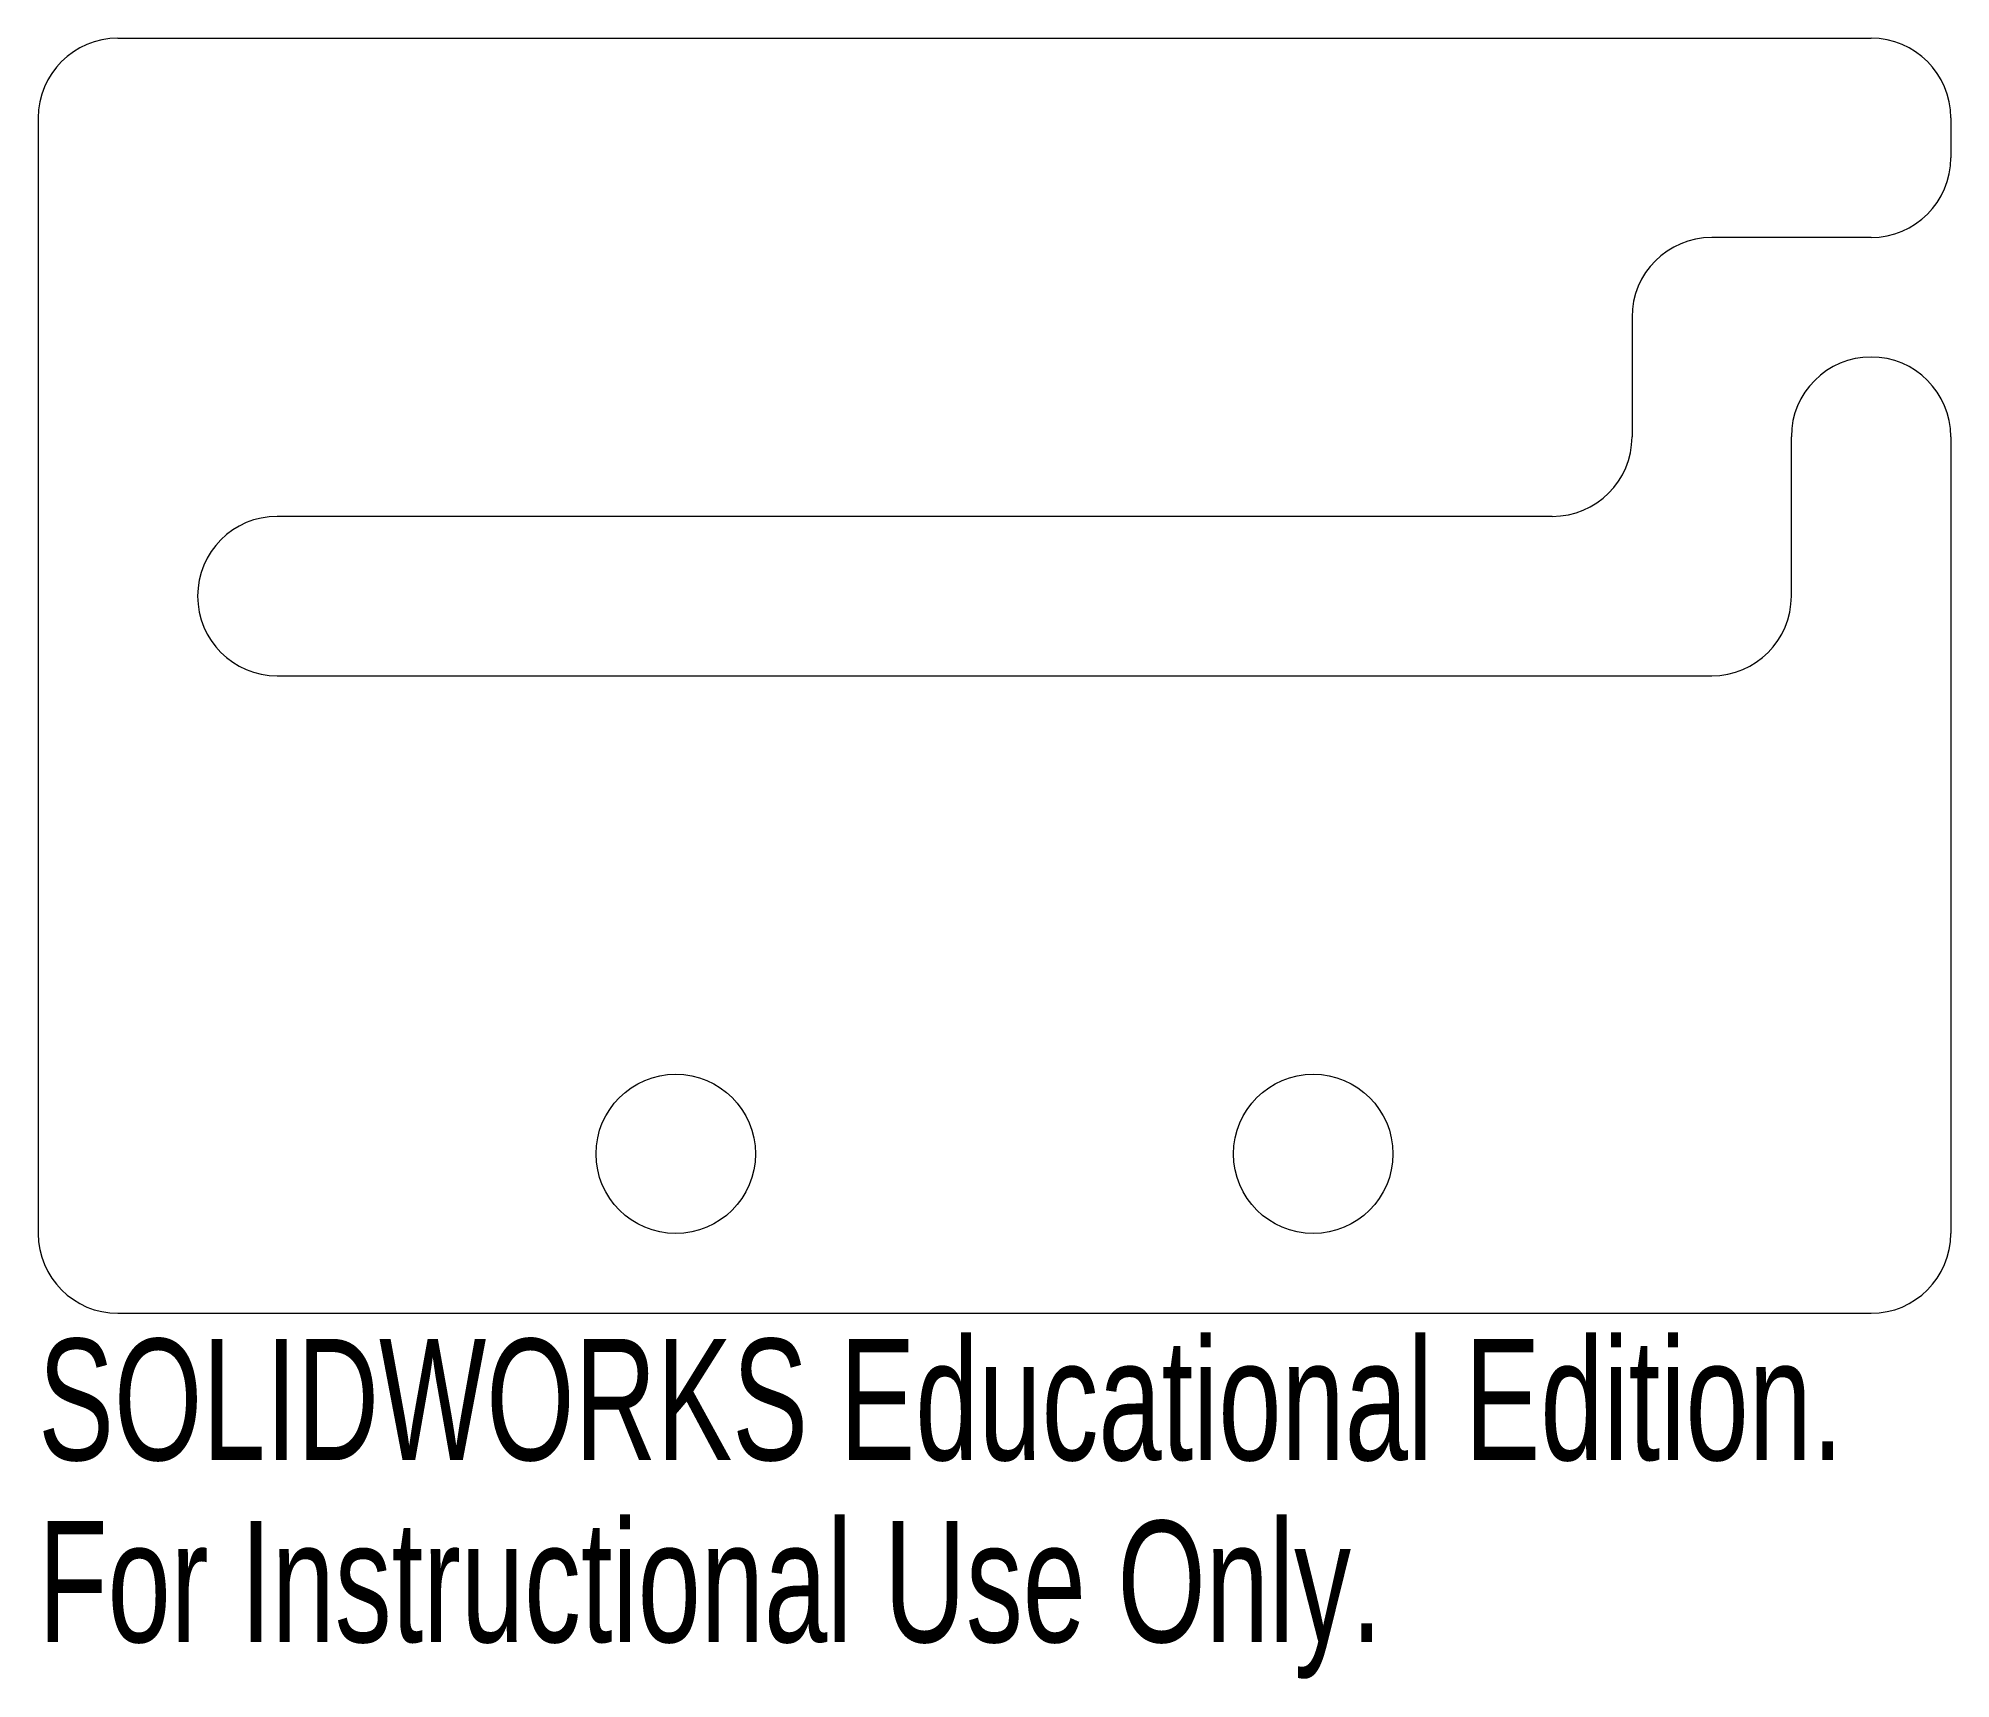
# Model space of a CAD drawing. Header units: inches. Extents: x 0 to 3, y -2.57 to 0.
import ezdxf

# ---------------------------------------------------------------- set-up
doc = ezdxf.new("R2010")
doc.units = ezdxf.units.IN
doc.header["$MEASUREMENT"] = 0
doc.styles.add('SLDTEXTSTYLE0', font='TXT', dxfattribs={"width": 0.7})

msp = doc.modelspace()

# ---------------------------------------------------------------- linework, layer by layer
at = {"color": 7, "linetype": 'Continuous', "lineweight": 15}
for p, q in [((0.125, 0), (2.875, 0)), ((0, -0.125), (0, -1.875)), ((3, -0.125), (3, -0.1875)), ((2.875, -0.3125), (2.625, -0.3125)), ((2.5, -0.4375), (2.5, -0.625)), ((2.75, -0.875), (2.75, -0.625)), ((3, -0.625), (3, -1.875)), ((2.375, -0.75), (0.375, -0.75)), ((0.375, -1), (2.625, -1)), ((0.125, -2), (2.875, -2))]:
    msp.add_line(p, q, dxfattribs=at)
for centre in [(1, -1.75), (2, -1.75)]:
    msp.add_circle(centre, 0.125, dxfattribs=at)
for centre, start, end in [((0.125, -0.125), 90, 180), ((2.875, -0.125), 0, 90), ((2.875, -0.1875), 270, 0), ((2.625, -0.4375), 90, 180), ((2.875, -0.625), 0, 180), ((2.375, -0.625), 270, 0), ((0.375, -0.875), 90, 270), ((2.625, -0.875), 270, 0), ((0.125, -1.875), 180, 270), ((2.875, -1.875), 270, 0)]:
    msp.add_arc(centre, 0.125, start, end, dxfattribs=at)

# ---------------------------------------------------------------- texts
at = {"color": 7, "linetype": 'Continuous', "char_height": 0.1903, "attachment_point": 1, "style": 'SLDTEXTSTYLE0'}
for s, insert in [('SOLIDWORKS Educational Edition.', (0, -2.0401)), ('For Instructional Use Only.', (0, -2.3256))]:
    msp.add_mtext(s, dxfattribs=dict(at, insert=insert))

doc.saveas('drawing.dxf')
